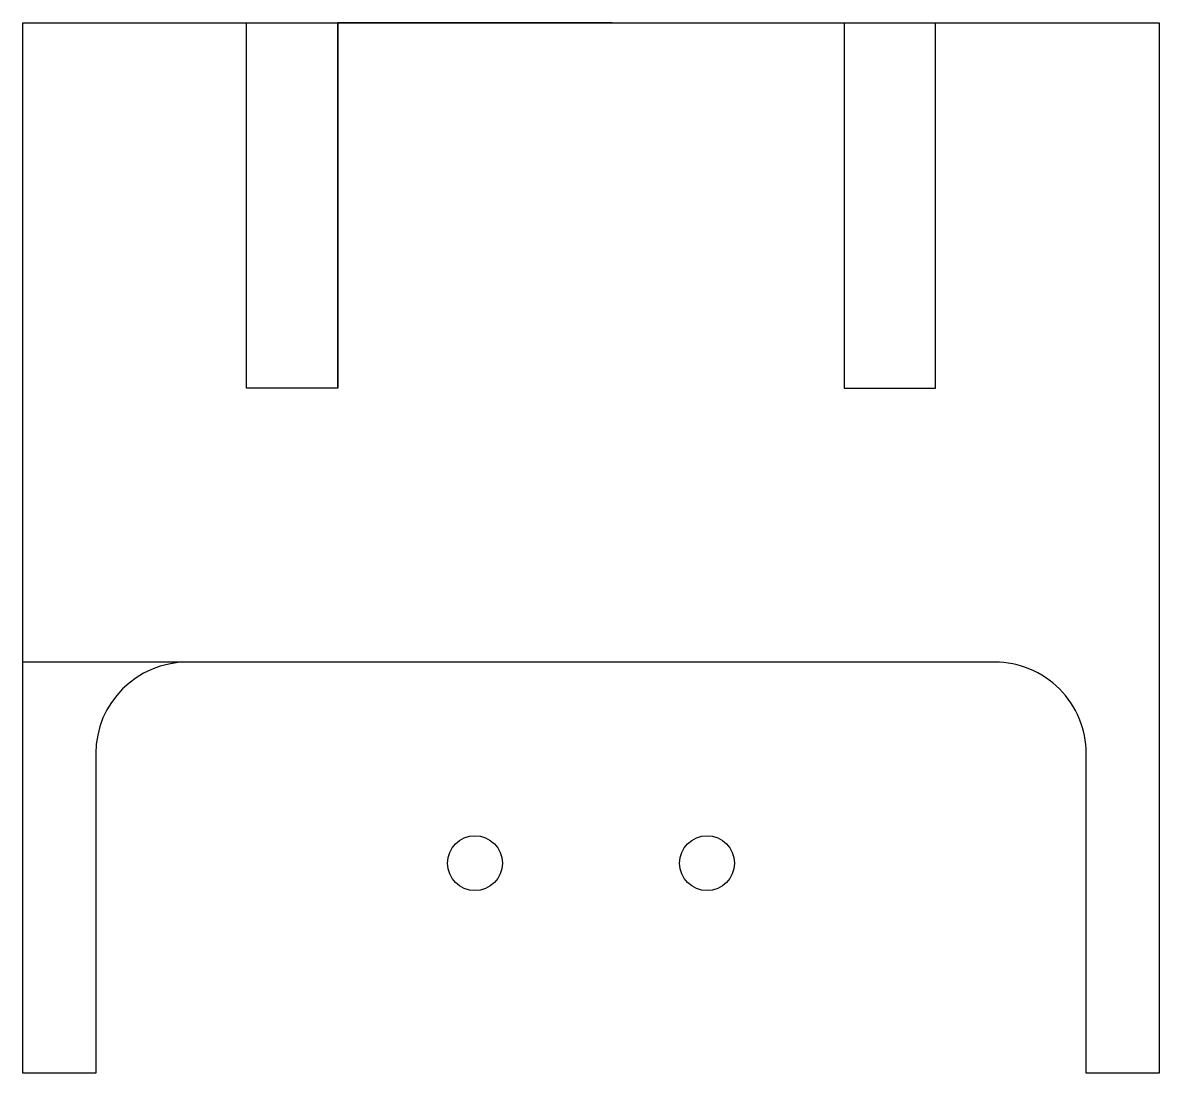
# Model space of a CAD drawing. Header units: millimetres. Extents: x -5 to 7.5, y -11.5 to 0.
import ezdxf

# ---------------------------------------------------------------- set-up
doc = ezdxf.new("R2010")
doc.units = ezdxf.units.MM
doc.layers.get('0').update_dxf_attribs({"linetype": 'CONTINUOUS'})

msp = doc.modelspace()

# ---------------------------------------------------------------- linework, layer by layer
for p, q in [((-2.5, -4), (-2.5, 0)), ((1.5, 0), (-1.5, 0)), ((4.04, 0), (4.04, -4)), ((5.04, -4), (5.04, 0)), ((-1.5, -4), (-2.5, -4)), ((4.04, -4), (5.04, -4)), ((-4.95, -11.5), (-4.95, -7)), ((-4.15, -8), (-4.15, -11.5)), ((-4.15, -11.5), (-4.95, -11.5))]:
    msp.add_line(p, q)
msp.add_lwpolyline([(4.95, -7), (3.15, -7), (-3.15, -7), (-4.15, -7), (-4.95, -7), (-4.95, 0), (-2.5, 0), (-1.5, 0), (-1.5, -4), (-1.5, 0), (1.5, 0), (2.5, 0), (4.95, 0), (7.49, 0), (7.49, -7), (7.49, -11.5), (6.69, -11.5), (6.69, -8, 0.414214), (5.69, -7)], format="xyb", close=True)
for centre in [(0, -9.2), (2.54, -9.2)]:
    msp.add_circle(centre, 0.3)
msp.add_arc((-3.15, -8), 1, 90, 180)

doc.saveas('drawing.dxf')
